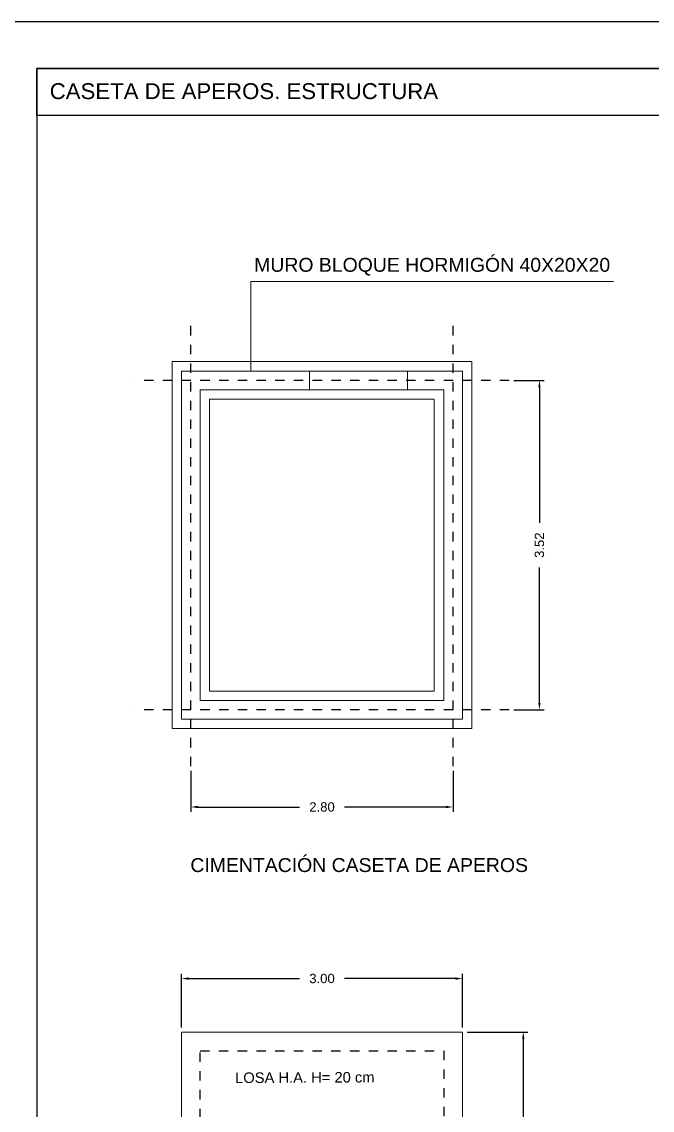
# Model space of a CAD drawing. Extents: x 2455 to 9764, y -806 to 181.
# Drawn here: x 4762.85 to 4769.58, y -658.07 to -646.45 of the extents above; entities that cross this region are included whole.
import ezdxf
from ezdxf.enums import TextEntityAlignment as Align

# ---------------------------------------------------------------- set-up
doc = ezdxf.new("R2010")
doc.units = 0
doc.header["$LTSCALE"] = 0.2
doc.header["$MEASUREMENT"] = 0
for name, pattern in [('CONTINUA', [0]), ('RAYITAS', [0.375, 0.25, -0.125]), ('TRAZO_Y_PUNTO', [1, 0.5, -0.25, 0, -0.25])]:
    doc.linetypes.add(name, pattern=pattern)
doc.layers.add('01_cartela', color=6, linetype='CONTINUOUS', plot=False)
for name, color, linetype in [('01_cotas', 4, 'CONTINUOUS'), ('01_estructura', 5, 'CONTINUOUS'), ('01_textos', 7, 'CONTINUOUS'), ('02_ejes', 38, 'RAYITAS'), ('CYPECABECERA', 2, 'CONTINUOUS')]:
    doc.layers.add(name, color=color, linetype=linetype)
doc.layers.add('VIG_CARAS', color=5, linetype='CONTINUOUS', lineweight=9)
doc.layers.add('ZAP_CONTORNO', color=6, linetype='CONTINUOUS', lineweight=9)
doc.styles.add('Estilo1', font='swissel.ttf')
doc.styles.add('NIEVES2', font='sanss___.ttf')
doc.styles.add('ROMANS', font='romans')
doc.dimstyles.new('DECIMAL-50', dxfattribs={"dimtxt": 0.08, "dimasz": 0.15, "dimexe": 0.05, "dimexo": 0.05, "dimgap": 0.09, "dimtad": 0, "dimzin": 0, "dimdsep": 46, "dimtxsty": 'ROMANS', "dimblk": 'DOTSMALL', "dimcen": 0.09, "dimclrt": 7, "dimadec": 0, "dimazin": 0, "dimtfac": 1.38, "dimtix": 1, "dimtofl": 0, "dimtmove": 2, "dimatfit": 3, "dimldrblk": 'OBLIQUE', "dimfxl": 1, "dimtolj": 1, "dimtzin": 0, "dimarcsym": 0})

# ---------------------------------------------------------------- blocks, each defined once
blk = doc.blocks.new('*D1143')
at = {"layer": '01_cotas', "color": 0, "linetype": 'CONTINUA', "lineweight": -2, "transparency": 16777216}
for p, q in [((4764.653, -654.448), (4764.653, -654.885)), ((4767.454, -654.448), (4767.454, -654.885))]:
    blk.add_line(p, q, dxfattribs=at)
at = {"layer": '01_cotas', "color": 0, "lineweight": -2, "transparency": 16777216}
for p, q in [((4764.728, -654.835), (4765.814, -654.835)), ((4767.379, -654.835), (4766.294, -654.835))]:
    blk.add_line(p, q, dxfattribs=at)
at = {"layer": '01_cotas', "color": 0, "transparency": 16777216}
for points in [[(4764.728, -654.822), (4764.728, -654.847), (4764.653, -654.835)], [(4767.379, -654.822), (4767.379, -654.847), (4767.454, -654.835)]]:
    blk.add_solid(points, dxfattribs=at)
at = {"layer": '01_cotas', "color": 7, "transparency": 16777216, "insert": (4766.054, -654.835), "char_height": 0.1, "attachment_point": 5, "style": 'Estilo1'}
blk.add_mtext('\\A1;2.80', dxfattribs=at)
blk = doc.blocks.new('*D1144')
at = {"layer": '01_cotas', "color": 0, "linetype": 'CONTINUA', "lineweight": -2, "transparency": 16777216}
for p, q in [((4768.104, -650.279), (4768.427, -650.279)), ((4768.104, -653.798), (4768.427, -653.798))]:
    blk.add_line(p, q, dxfattribs=at)
at = {"layer": '01_cotas', "color": 0, "lineweight": -2, "transparency": 16777216}
for p, q in [((4768.377, -650.354), (4768.377, -651.8)), ((4768.377, -653.723), (4768.377, -652.278))]:
    blk.add_line(p, q, dxfattribs=at)
at = {"layer": '01_cotas', "color": 0, "transparency": 16777216}
for points in [[(4768.364, -650.354), (4768.389, -650.354), (4768.377, -650.279)], [(4768.364, -653.723), (4768.389, -653.723), (4768.377, -653.798)]]:
    blk.add_solid(points, dxfattribs=at)
at = {"layer": '01_cotas', "color": 7, "transparency": 16777216, "insert": (4768.377, -652.039), "char_height": 0.1, "attachment_point": 5, "rotation": 90, "style": 'Estilo1'}
blk.add_mtext('\\A1;3.52', dxfattribs=at)
blk = doc.blocks.new('*D1145')
at = {"layer": '01_cotas', "color": 0, "linetype": 'CONTINUA', "lineweight": -2, "transparency": 16777216}
for p, q in [((4767.604, -657.238), (4768.254, -657.238)), ((4767.604, -660.957), (4768.254, -660.957))]:
    blk.add_line(p, q, dxfattribs=at)
at = {"layer": '01_cotas', "color": 0, "lineweight": -2, "transparency": 16777216}
for p, q in [((4768.204, -657.313), (4768.204, -658.858)), ((4768.204, -660.882), (4768.204, -659.336))]:
    blk.add_line(p, q, dxfattribs=at)
at = {"layer": '01_cotas', "color": 0, "transparency": 16777216}
for points in [[(4768.192, -657.313), (4768.217, -657.313), (4768.204, -657.238)], [(4768.192, -660.882), (4768.217, -660.882), (4768.204, -660.957)]]:
    blk.add_solid(points, dxfattribs=at)
at = {"layer": '01_cotas', "color": 7, "transparency": 16777216, "insert": (4768.204, -659.097), "char_height": 0.1, "attachment_point": 5, "rotation": 90, "style": 'Estilo1'}
blk.add_mtext('\\A1;3.72', dxfattribs=at)
blk = doc.blocks.new('*D1146')
at = {"layer": '01_cotas', "color": 0, "linetype": 'CONTINUA', "lineweight": -2, "transparency": 16777216}
for p, q in [((4764.553, -657.188), (4764.553, -656.617)), ((4767.554, -657.188), (4767.554, -656.617))]:
    blk.add_line(p, q, dxfattribs=at)
at = {"layer": '01_cotas', "color": 0, "lineweight": -2, "transparency": 16777216}
for p, q in [((4764.628, -656.667), (4765.814, -656.667)), ((4767.479, -656.667), (4766.294, -656.667))]:
    blk.add_line(p, q, dxfattribs=at)
at = {"layer": '01_cotas', "color": 0, "transparency": 16777216}
for points in [[(4764.628, -656.655), (4764.628, -656.68), (4764.553, -656.667)], [(4767.479, -656.655), (4767.479, -656.68), (4767.554, -656.667)]]:
    blk.add_solid(points, dxfattribs=at)
at = {"layer": '01_cotas', "color": 7, "transparency": 16777216, "insert": (4766.054, -656.667), "char_height": 0.1, "attachment_point": 5, "style": 'Estilo1'}
blk.add_mtext('\\A1;3.00', dxfattribs=at)

msp = doc.modelspace()

# ---------------------------------------------------------------- linework, layer by layer
at = {"layer": '01_cartela', "color": 3}
msp.add_lwpolyline([(4747.087, -646.449), (4747.087, -667.984), (4777.725, -667.984), (4777.725, -646.449)], close=True, dxfattribs=at)
at = {"layer": '02_ejes', "color": 120, "linetype": 'TRAZO_Y_PUNTO', "ltscale": 0.5}
for p, q in [((4764.653, -654.398, 0), (4764.653, -649.679, 0)), ((4767.454, -654.398, 0), (4767.454, -649.679, 0)), ((4768.054, -650.279, 0), (4764.053, -650.279, 0)), ((4768.054, -653.798, 0), (4764.053, -653.798, 0))]:
    msp.add_line(p, q, dxfattribs=at)
at = {"layer": '02_ejes', "color": 120, "linetype": 'TRAZO_Y_PUNTO', "ltscale": 0.5, "elevation": 0}
msp.add_lwpolyline([(4764.753, -657.438), (4767.354, -657.438), (4767.354, -660.757), (4764.753, -660.757)], close=True, dxfattribs=at)
at = {"layer": 'CYPECABECERA', "color": 7, "linetype": 'Continuous'}
for points in [[(4777.225, -662.658), (4777.225, -646.949), (4763.006, -646.949), (4763.006, -667.484), (4770.054, -667.484), (4770.054, -662.658)], [(4763.006, -646.949), (4777.225, -646.949), (4777.225, -647.449), (4763.006, -647.449)]]:
    msp.add_lwpolyline(points, close=True, dxfattribs=at)
at = {"layer": 'VIG_CARAS'}
for p, q in [((4765.919, -650.379, 0), (4765.919, -650.179, 0)), ((4766.969, -650.379, 0), (4766.969, -650.179, 0))]:
    msp.add_line(p, q, dxfattribs=at)
at = {"layer": 'VIG_CARAS', "elevation": 0}
for points in [[(4764.553, -650.179), (4767.554, -650.179), (4767.554, -653.898), (4764.553, -653.898)], [(4764.753, -650.379), (4767.354, -650.379), (4767.354, -653.698), (4764.753, -653.698)], [(4764.553, -657.238), (4767.554, -657.238), (4767.554, -660.957), (4764.553, -660.957)]]:
    msp.add_lwpolyline(points, close=True, dxfattribs=at)
at = {"layer": 'ZAP_CONTORNO', "color": 7}
for p, q in [((4765.292, -650.179, 0), (4765.292, -649.224, 0)), ((4765.292, -649.224, 0), (4769.168, -649.224, 0))]:
    msp.add_line(p, q, dxfattribs=at)
at = {"layer": 'ZAP_CONTORNO', "color": 7, "elevation": 0}
for points in [[(4764.453, -650.079), (4767.654, -650.079), (4767.654, -653.998), (4764.453, -653.998)], [(4764.853, -650.479), (4767.254, -650.479), (4767.254, -653.598), (4764.853, -653.598)]]:
    msp.add_lwpolyline(points, close=True, dxfattribs=at)

# ---------------------------------------------------------------- texts
at = {"layer": '01_estructura', "color": 5, "style": 'NIEVES2'}
for s, p in [('MURO BLOQUE HORMIGÓN 40X20X20', (4767.231, -649.045, 0)), ('CIMENTACIÓN CASETA DE APEROS', (4766.451, -655.455, 0))]:
    msp.add_text(s, height=0.14847, dxfattribs=at).set_placement(p, align=Align.MIDDLE_CENTER)
at = {"layer": '01_textos', "color": 5, "style": 'Estilo1'}
msp.add_text('CASETA DE APEROS. ESTRUCTURA', height=0.16973, dxfattribs=at).set_placement((4763.145, -647.275))
at = {"layer": '01_textos', "style": 'NIEVES2'}
msp.add_text('LOSA H.A. H= 20 cm', height=0.1125, rotation=0.2486, dxfattribs=at).set_placement((4765.126, -657.783, 0))

# ---------------------------------------------------------------- dimensions: what is measured, and where the dimension line sits
at = {"layer": '01_cotas'}
for base, p1, p2, picture, middle in [((4768.377, -653.798), (4768.054, -650.279, 0), (4768.054, -653.798, 0), '*D1144', (4768.377, -652.039)), ((4768.204, -660.957), (4767.554, -657.238, 0), (4767.554, -660.957, 0), '*D1145', (4768.204, -659.097))]:
    dim = msp.add_linear_dim(base=base, p1=p1, p2=p2, angle=90, dimstyle='DECIMAL-50', override={"dimtxt": 0.1, "dimasz": 0.075, "dimtxsty": 'Estilo1', "dimsah": 1, "dimfxl": 0.09, "dimarcsym": 2}, dxfattribs=at)
    dim.commit()
    dim.dimension.update_dxf_attribs({"geometry": picture, "text_midpoint": middle})
for base, p1, p2, picture, middle in [((4767.454, -654.835), (4764.653, -654.398, 0), (4767.454, -654.398, 0), '*D1143', (4766.054, -654.835)), ((4767.554, -656.667), (4764.553, -657.238, 0), (4767.554, -657.238, 0), '*D1146', (4766.054, -656.667))]:
    dim = msp.add_linear_dim(base=base, p1=p1, p2=p2, dimstyle='DECIMAL-50', override={"dimtxt": 0.1, "dimasz": 0.075, "dimtxsty": 'Estilo1', "dimsah": 1, "dimfxl": 0.09, "dimarcsym": 2}, dxfattribs=at)
    dim.commit()
    dim.dimension.update_dxf_attribs({"geometry": picture, "text_midpoint": middle})

doc.saveas('drawing.dxf')
